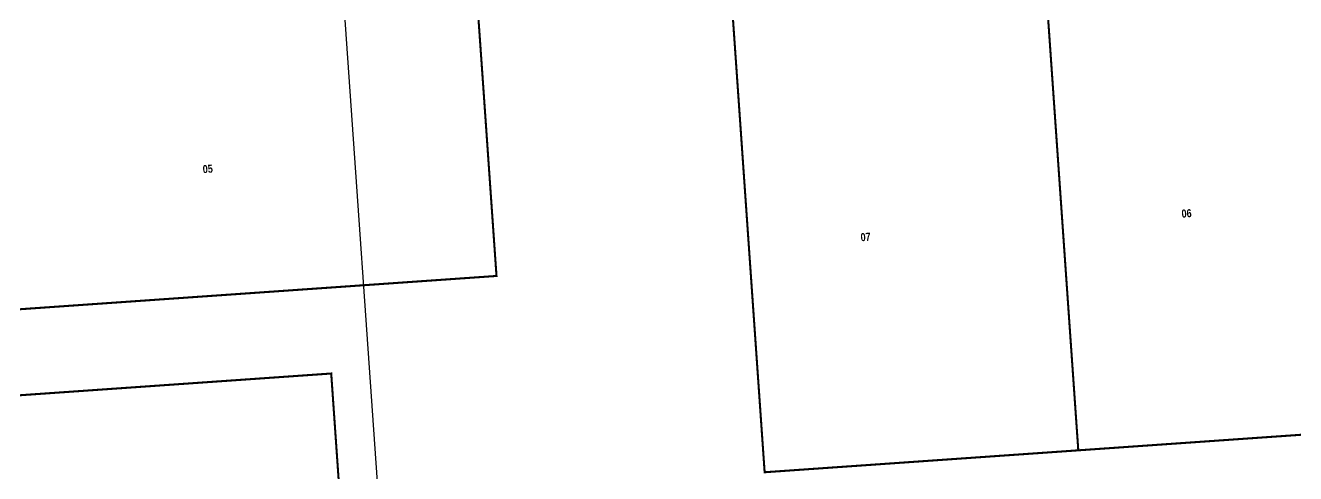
# Model space of a CAD drawing. Header units: millimetres. Extents: x 50357 to 985146, y 723188 to 1803594.
# Drawn here: x 830104.5 to 830341.3, y 820068.7 to 820152.3 of the extents above; entities that cross this region are included whole.
import ezdxf

# ---------------------------------------------------------------- set-up
doc = ezdxf.new("R2010")
doc.units = ezdxf.units.MM
doc.header["$LTSCALE"] = 3
doc.header["$MEASUREMENT"] = 0
doc.linetypes.add('DASHED', pattern=[19.05, 12.7, -6.35])
doc.layers.get('Defpoints').update_dxf_attribs({"color": 32})
doc.layers.add('_PARCEL BOUNDARY', color=10, linetype='DASHED')
doc.styles.add('_BOLD', font='arialbd.ttf', dxfattribs={"width": 0.8})

# ---------------------------------------------------------------- blocks, each defined once
blk = doc.blocks.new('PARCEL BOUNDARY')
at = {"layer": '_PARCEL BOUNDARY', "ltscale": 100, "const_width": 383}
for points in [[(834998779, 817568931), (835006438, 817459316), (835125949, 817467671)], [(835058341, 817557187), (835064894, 817463400)]]:
    blk.add_lwpolyline(points, dxfattribs=at)
at = {"layer": '_PARCEL BOUNDARY', "ltscale": 100, "const_width": 383, "flags": 128}
for points in [[(834951493, 817566674), (834953903, 817532536), (834956464, 817495914), (834858529, 817489069)], [(834745090, 817465102), (834925661, 817477723), (834932967, 817373210)]]:
    blk.add_lwpolyline(points, dxfattribs=at)
at = {"layer": 'Defpoints', "style": '_BOLD', "width": 0.8}
for s, p in [('05', (834901772, 817515067, 994000)), ('06', (835084195, 817506770, 994000)), ('07', (835024373, 817502377, 994000))]:
    blk.add_text(s, height=1500, rotation=4.00124, dxfattribs=at).set_placement(p)

msp = doc.modelspace()

# ---------------------------------------------------------------- linework, layer by layer
at = {"layer": 'Defpoints'}
msp.add_lwpolyline([(829438.2749, 820412.4564), (830142.5028, 820461.6873), (830191.8829, 819755.3265), (829487.6549, 819706.0955)], close=True, dxfattribs=at)

# ---------------------------------------------------------------- block references
at = {"xscale": 0.001, "yscale": 0.001, "zscale": 0.001, "rotation": 359.998908534026}
msp.add_blockref('PARCEL BOUNDARY', (-4779.7039, 2625.5612, -0.0001), dxfattribs=at)

doc.saveas('drawing.dxf')
